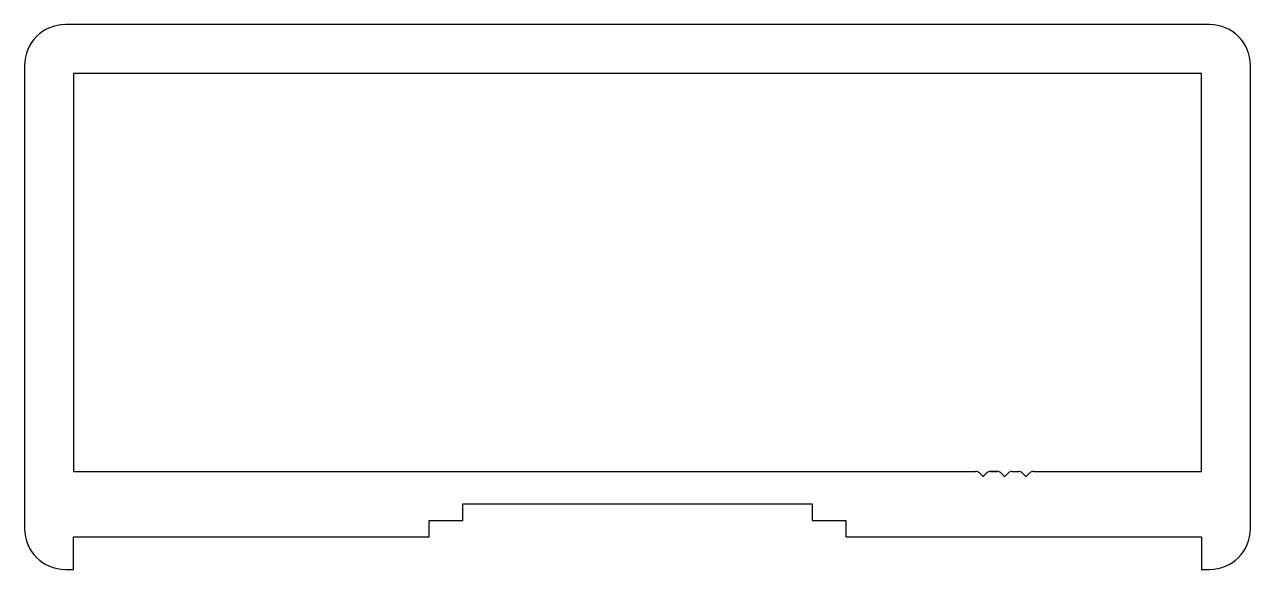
# Model space of a CAD drawing. Extents: x -28.6 to 28.6, y 1.1 to 26.5.
import ezdxf

# ---------------------------------------------------------------- set-up
doc = ezdxf.new("R2010")
doc.units = 0
doc.layers.add('1', color=7, linetype='CONTINUOUS')
doc.layers.add('DWG', color=3, linetype='CONTINUOUS')

msp = doc.modelspace()

# ---------------------------------------------------------------- linework, layer by layer
at = {"layer": '1', "color": 7, "linetype": 'CONTINUOUS'}
for p, q in [((26.29, 24.206), (-26.288, 24.206)), ((-26.288, 24.206), (-26.288, 5.664)), ((26.29, 5.664), (26.29, 24.206)), ((-26.288, 5.664), (15.76, 5.664)), ((15.76, 5.664), (15.76, 5.664)), ((15.76, 5.664), (15.76, 5.664)), ((15.937, 5.591), (16.108, 5.42)), ((16.12, 5.42), (16.291, 5.591)), ((16.468, 5.664), (16.76, 5.664)), ((16.76, 5.664), (16.468, 5.664)), ((16.468, 5.664), (16.76, 5.664)), ((16.76, 5.664), (16.468, 5.664)), ((16.468, 5.664), (16.76, 5.664)), ((16.937, 5.591), (17.108, 5.42)), ((17.12, 5.42), (17.291, 5.591)), ((17.467, 5.664), (17.76, 5.664)), ((17.937, 5.591), (18.108, 5.42)), ((18.119, 5.42), (18.291, 5.591)), ((18.467, 5.664), (18.467, 5.664)), ((18.467, 5.664), (26.29, 5.664))]:
    msp.add_line(p, q, dxfattribs=at)
for centre, radius, start, end in [((15.76, 5.414), 0.25, 45, 90), ((16.114, 5.425), 0.008, 225, 315), ((16.468, 5.414), 0.25, 90, 135), ((16.76, 5.414), 0.25, 45, 90), ((17.114, 5.425), 0.008, 225, 315), ((17.467, 5.414), 0.25, 90, 135), ((17.76, 5.414), 0.25, 45, 90), ((18.114, 5.425), 0.008, 225, 315), ((18.467, 5.414), 0.25, 90, 135)]:
    msp.add_arc(centre, radius, start, end, dxfattribs=at)
at = {"layer": 'DWG', "color": 7}
for p, q in [((26.671, 26.492), (-26.669, 26.492)), ((-28.574, 24.587), (-28.574, 2.997)), ((28.576, 2.997), (28.576, 24.587)), ((-8.134, 3.378), (-8.134, 4.155)), ((-8.134, 4.155), (8.136, 4.155)), ((8.136, 4.155), (8.136, 3.378)), ((-9.714, 2.616), (-9.714, 3.378)), ((-9.714, 3.378), (-8.134, 3.378)), ((8.136, 3.378), (9.716, 3.378)), ((9.716, 3.378), (9.716, 2.616)), ((-26.288, 1.092), (-26.288, 2.616)), ((-26.288, 2.616), (-9.714, 2.616)), ((9.716, 2.616), (26.29, 2.616)), ((26.29, 2.616), (26.29, 1.092)), ((-26.669, 1.092), (-26.288, 1.092)), ((26.29, 1.092), (26.671, 1.092))]:
    msp.add_line(p, q, dxfattribs=at)
for centre, start, end in [((-26.669, 24.587), 90, 180), ((26.671, 24.587), 0, 90), ((-26.669, 2.997), 180, 270), ((26.671, 2.997), 270, 360)]:
    msp.add_arc(centre, 1.905, start, end, dxfattribs=at)

doc.saveas('drawing.dxf')
